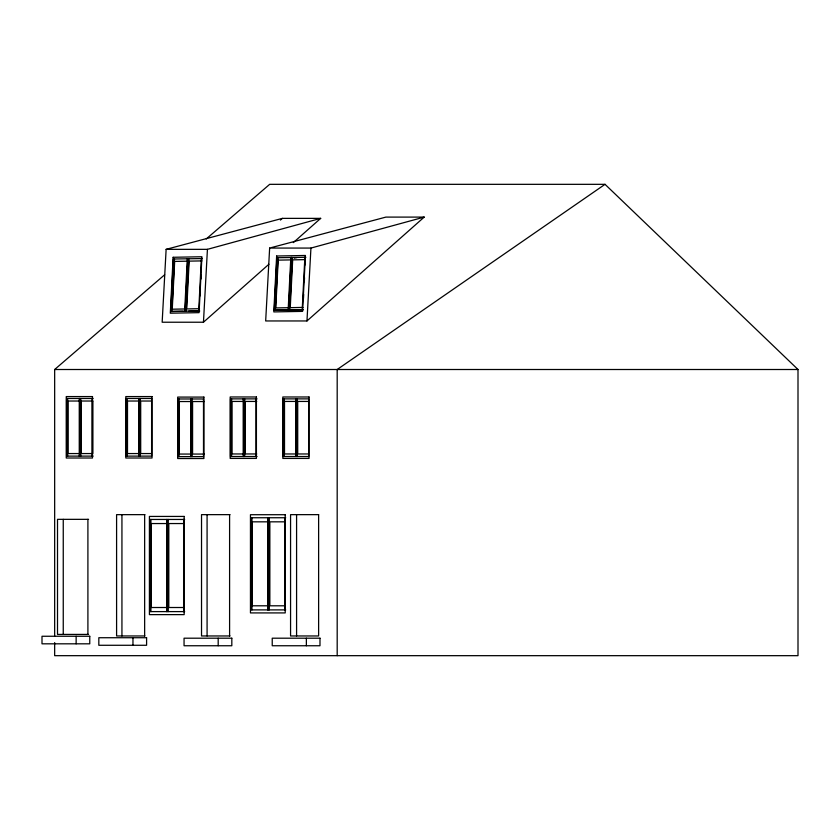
<?xml version="1.0" encoding="UTF-8"?>
<svg xmlns="http://www.w3.org/2000/svg" width="840" height="840" viewBox="0 0 840 840"><rect width="100%" height="100%" fill="white"/><g stroke="black" fill="none" stroke-linecap="round" stroke-linejoin="round"><path stroke-width="1.26" d="M170.762 311.462L173.418 259.003L202.398 258.562L201.359 258.478L198.702 310.937L170.762 311.462L183.172 311.336M171.811 311.546L174.468 259.088L173.418 259.003M184.653 311.199L187.309 258.741M185.136 311.189L187.792 258.731L188.832 258.815L186.175 311.272M185.903 299.922L186.029 297.339M186.753 283.122L186.879 280.539M187.541 267.624L187.73 263.75M186.081 303.608L186.407 297.213M186.921 286.976L187.247 280.581M187.761 270.344L188.087 263.939M200.161 295.774L200.351 291.9M201.012 278.985L201.201 275.111M287.942 310.034L274.281 310.181L276.938 257.723L305.918 257.281M275.32 310.264L277.977 257.807L276.938 257.723M288.162 309.918L290.819 257.46L292.352 257.544L289.695 310.002L288.645 309.918L291.302 257.46M289.223 302.516L289.349 299.933M290.073 285.726L290.199 283.143M290.85 270.218L291.05 266.343M289.401 306.169L289.727 299.775M290.241 289.538L290.567 283.143M291.081 272.906L291.469 265.23M274.281 310.181L302.211 309.656L304.868 257.197M303.471 298.379L303.671 294.504M304.322 281.589L304.521 277.704M305.172 264.789L305.371 260.915M293.328 242.603L320.681 218.369L282.387 218.369L166.131 249.344L162.162 322.224L203.459 322.224L268.905 264.243M203.459 322.224L207.428 249.344L320.681 218.369M269.64 248.062L265.671 320.954L306.968 320.954L424.2 217.098L385.896 217.098L269.64 248.062L310.937 248.073L424.2 217.098M306.968 320.954L310.937 248.073M280.413 220.07L282.387 218.369M54.663 636.069L54.663 369.506L164.651 274.785M206.262 238.948L269.682 184.328L605.031 184.328L798 369.506L798 655.673L54.663 655.673L54.663 642.6M605.031 184.328L337.187 369.506L337.187 655.673M294.389 257.712L296.877 257.67M294.998 257.807L293.958 257.723M187.866 261.166L174.667 261.408L172.253 309.204L185.441 308.963M201.925 260.894L189.158 261.135L186.743 308.942L199.5 308.7M291.375 259.885L278.187 260.137L275.762 307.933L288.96 307.681M305.435 259.623L292.677 259.865L290.252 307.661L303.019 307.419M188.643 311.231L199.742 311.02L198.702 310.937M289.695 310.002L303.261 309.74L302.211 309.656M166.131 249.344L207.428 249.344M54.663 369.506L798 369.506M93.114 398.475L66.602 398.475L66.602 456.12L93.114 456.12M257.04 398.874L230.528 398.874L230.528 456.519L257.04 456.519M79.968 401.026L67.945 401.026L67.945 453.558L79.968 453.558M139.514 401.026L127.491 401.026L127.491 453.558L139.514 453.558M151.042 401.026L140.7 401.026L140.7 453.558L151.042 453.558M256.715 401.436L245.081 401.436L245.081 453.957L256.715 453.957M296.541 401.436L284.508 401.436L284.508 453.968L296.541 453.968M308.06 401.436L297.717 401.436L297.717 453.968L308.06 453.968M191.405 401.541L179.372 401.541L179.372 454.062L191.405 454.062M204.215 401.541L192.581 401.541L192.581 454.062L204.215 454.062M144.9 514.647L116.592 514.647L116.592 635.964L144.9 635.964M230.034 514.647L201.527 514.647L201.527 635.964L230.034 635.964M285.705 517.745L250.908 517.745L250.908 609.893L285.705 609.893M88.578 519.341L57.509 519.341L57.509 634.421L88.578 634.421M184.663 519.456L149.867 519.456L149.867 611.604L184.663 611.604M268.286 521.829L252.347 521.829L252.347 605.798L268.286 605.798M285.274 521.829L269.85 521.829L269.85 605.798L285.274 605.798M167.244 523.551L151.305 523.551L151.305 607.509L167.244 607.509M306.369 638.2L306.369 645.75M297.318 398.874L297.318 456.519M296.583 514.647L296.583 635.964M296.268 398.874L296.268 456.519M295.827 398.874L295.827 456.519M284.666 517.745L284.666 609.893M284.214 398.874L284.214 456.519M269.315 517.745L269.315 609.893M268.275 517.745L268.275 609.893M267.687 517.745L267.687 609.893M256 398.874L256 456.519M251.958 517.745L251.958 609.893M244.671 398.874L244.671 456.519M243.632 398.874L243.632 456.519M243.191 398.874L243.191 456.519M231.578 398.874L231.578 456.519M229.593 514.647L229.593 635.964M218.19 638.2L218.19 645.75M207.081 514.647L207.081 635.964M192.171 398.979L192.171 456.624M191.132 398.979L191.132 456.624M190.691 398.979L190.691 456.624M183.624 519.456L183.624 611.604M179.078 398.979L179.078 456.624M168.273 519.456L168.273 611.604M167.234 519.456L167.234 611.604M166.646 519.456L166.646 611.604M150.916 519.456L150.916 611.604M144.648 514.647L144.648 635.964M140.291 398.475L140.291 456.12M139.251 398.475L139.251 456.12M138.799 398.475L138.799 456.12M132.962 637.728L132.962 645.278M127.186 398.475L127.186 456.12M121.936 514.647L121.936 635.964M92.064 398.475L92.064 456.12M87.906 519.341L87.906 634.421M80.745 398.475L80.745 456.12M79.695 398.475L79.695 456.12M79.254 398.475L79.254 456.12M76.136 636.258L76.136 643.818M67.641 398.475L67.641 456.12M63.252 519.341L63.252 634.421M173.135 257.281L170.299 313.194L199.07 312.648L201.905 256.746L173.135 257.281M276.644 256.011L273.808 311.913L302.579 311.377L305.413 255.465L276.644 256.011M92.484 396.575L66.255 396.575L66.255 458.01L92.484 458.01L92.484 396.575M152.029 396.575L125.801 396.575L125.801 458.01L152.029 458.01L152.029 396.575M203.91 397.089L177.691 397.089L177.691 458.524L203.91 458.524L203.91 397.089M256.41 396.974L230.181 396.974L230.181 458.409L256.41 458.409L256.41 396.974M309.046 396.984L282.828 396.984L282.828 458.419L309.046 458.419L309.046 396.984M151.609 398.475L126.147 398.475L126.147 456.12L151.609 456.12L151.609 398.475M308.637 398.874L283.164 398.874L283.164 456.519L308.637 456.519L308.637 398.874M203.501 398.979L178.028 398.979L178.028 456.624L203.501 456.624L203.501 398.979M92.789 401.026L81.144 401.026L81.144 453.558L92.789 453.558L92.789 401.026M243.894 401.436L231.872 401.436L231.872 453.957L243.894 453.957L243.894 401.436M285.212 514.71L250.457 514.71L250.457 612.917L285.212 612.917L285.212 514.71M318.623 514.647L290.567 514.647L290.567 635.964L318.623 635.964L318.623 514.647M184.17 516.432L149.415 516.432L149.415 614.628L184.17 614.628L184.17 516.432M184.233 523.551L168.809 523.551L168.809 607.509L184.233 607.509L184.233 523.551M89.764 636.258L42 636.258L42 643.818L89.764 643.818L89.764 636.258M146.591 637.728L98.826 637.728L98.826 645.278L146.591 645.278L146.591 637.728M231.819 638.2L184.054 638.2L184.054 645.75L231.819 645.75L231.819 638.2M319.988 638.2L272.233 638.2L272.233 645.75L319.988 645.75L319.988 638.2"/></g></svg>
